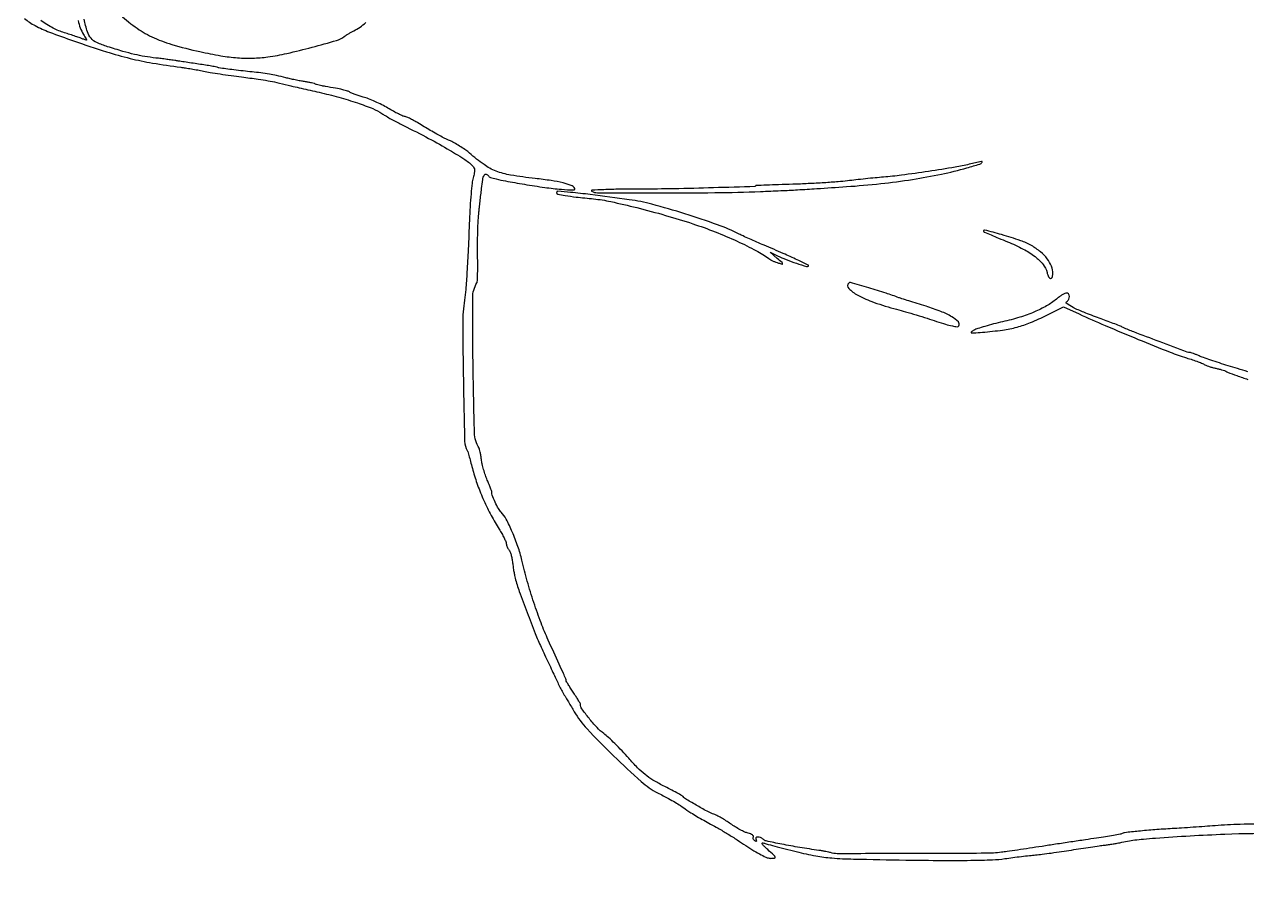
# Model space of a CAD drawing. Extents: x 3889 to 5842, y 228 to 1992.
# Drawn here: x 4025 to 4537, y 654 to 1010 of the extents above; entities that cross this region are included whole.
import ezdxf

# ---------------------------------------------------------------- set-up
doc = ezdxf.new("R2010")
doc.units = 0

msp = doc.modelspace()

# ---------------------------------------------------------------- linework, layer by layer
for points in [[(4064.394118, 1014.279275, 0.033388), (4071.339909, 1008.480883, 0.046679), (4078.291283, 1004.35582, 0.039502), (4086.730954, 1001.147165, 0.016617), (4098.5, 998.128037, 0.011836), (4107.27469, 996.402114, 0.023391), (4114.318375, 995.525843, 0.027464), (4120.608451, 995.386919, 0.025919), (4127, 995.929302, 0.021623), (4135.010042, 997.38458, 0.009372), (4145.528495, 999.977625, 0.00584), (4155.754698, 1002.831238, 0.09059), (4159, 1004.45732, -0.018956), (4159.749585, 1004.978182, -0.007979), (4160.79375, 1005.623269, -0.007881), (4161.932996, 1006.278111, -0.010176), (4163, 1006.841187, 0.067718), (4168.036341, 1010.290078, 0.021854)], [(4024.972989, 1012.005001, 0.046194), (4029.437979, 1009.039125, 0.032529), (4035.41266, 1006.306448, 0.008142), (4045.5, 1002.651113, 0.006074), (4059.317191, 998.084224, 0.016567), (4069.22817, 995.299203, 0.018627), (4078.626345, 993.359264, 0.009621), (4090.5, 991.600347, -0.007304), (4092.420256, 991.324973, -0.003259), (4094.940625, 990.909026, -0.003225), (4097.601764, 990.434319, -0.004364), (4100, 989.968846, 0.008959), (4102.819062, 989.448528, 0.002975), (4106.96875, 988.784604, 0.002961), (4111.576684, 988.103364, 0.003365), (4116, 987.506497, -0.002188), (4122.974745, 986.582052, -0.009495), (4127.098026, 985.937186, -0.012063), (4130.711821, 985.211201, -0.005179), (4135.5, 984.076248, 0.003096), (4137.623754, 983.563494, 0.000854), (4140.96875, 982.783796, 0.000863), (4144.760942, 981.913578, 0.000902), (4148.5, 981.069434, -0.012354), (4156.709571, 979.017347, -0.013823), (4164.502792, 976.629708, -0.0139), (4171.036156, 974.224565, -0.056121), (4174.77291, 972.218643, 0.016495), (4176.162279, 971.324575, 0.006162), (4178.167667, 970.159031, 0.006097), (4180.385808, 968.941583, 0.007348), (4182.5, 967.854106, -0.006116), (4193.264567, 962.350638, -0.010107), (4202.199704, 957.410496, -0.010875), (4209.106547, 953.204123, -0.049386), (4212.802289, 950.291387, -0.095947), (4213.373361, 949.48008, -0.093842), (4213.606034, 948.507801, -0.061632), (4213.507053, 947.19676, -0.019064), (4213.042301, 945.26914, 0.040269), (4212.599181, 943.016301, 0.006261), (4212.140039, 938.494685, 0.00694), (4211.73851, 933.136397, 0.005992), (4211.462477, 927.5, -0.001937), (4210.963639, 915.287844, -0.003943), (4210.458886, 905.697871, -0.00458), (4209.94935, 898.391903, -0.018984), (4209.434241, 894, 0.03934), (4208.683859, 884.155552, 0.003831), (4208.928226, 860.260143, 0.001637), (4209.466905, 834.809809, 0.126153), (4210.562576, 830.932667, -0.059867), (4210.751205, 830.494849, -0.001331), (4211.397468, 828.28532, -0.002996), (4212.132537, 825.688984, -0.002019), (4212.941821, 822.7171, 0.021398), (4214.906104, 816.469434, 0.017835), (4217.507603, 810.013772, 0.017766), (4220.575907, 803.730503, 0.020683), (4223.942421, 798, -0.013202), (4225.058604, 796.163488, -0.015544), (4226.013898, 794.366562, -0.014515), (4226.724006, 792.812126, -0.087427), (4226.921396, 791.95, 0.053123), (4227.02722, 791.280709, 0.036006), (4227.281186, 790.551037, 0.036249), (4227.633284, 789.873709, 0.058452), (4228.035831, 789.364169, -0.106513), (4228.468369, 788.694037, -0.021347), (4228.9158, 787.335951, -0.021671), (4229.307426, 785.680044, -0.018737), (4229.576897, 783.914169, 0.006401), (4229.810974, 782.077497, 0.006018), (4230.096405, 780.209162, 0.005998), (4230.389246, 778.558989, 0.020632), (4230.635958, 777.5, 0.017851), (4232.391585, 771.939791, 0.004641), (4235.615018, 763.131622, 0.004787), (4239.031949, 754.313534, 0.015114), (4241.555067, 748.5, -0.000356), (4243.001971, 745.418504, -0.000249), (4244.629867, 741.940625, -0.000251), (4246.18742, 738.604354, -0.000521), (4247.398385, 736, 0.004389), (4248.466939, 733.747657, 0.004469), (4249.568513, 731.528125, 0.004347), (4250.559793, 729.616231, 0.018422), (4251.204633, 728.5, -0.003809), (4251.876233, 727.41212, -0.000943), (4252.959959, 725.61875, -0.000965), (4254.192789, 723.560937, -0.000967), (4255.416692, 721.5, 0.055046), (4260.792063, 714.33936, 0.011201), (4271.922357, 703.005147, 0.010703), (4283.517649, 692.18853, 0.063494), (4290.335019, 687.5, -0.002573), (4294.981413, 685.076459, -0.011248), (4297.688642, 683.567768, -0.015192), (4299.920893, 682.164233, -0.007772), (4302.638366, 680.276168, 0.017255), (4304.280614, 679.180732, 0.005335), (4306.825393, 677.64464, 0.005329), (4309.70966, 675.986501, 0.005834), (4312.543271, 674.440603, -0.010247), (4315.71783, 672.672168, -0.005037), (4319.686949, 670.299327, -0.004995), (4323.761368, 667.751204, -0.007247), (4327.301961, 665.414435, 0.012547), (4330.721724, 663.209088, 0.019395), (4333.791668, 661.496356, 0.020464), (4336.336739, 660.331651, 0.101376), (4337.87631, 660.041627, 0.030362), (4339.404334, 660.158855, 0.48121), (4339.636108, 660.548583, 0.116079), (4339.157617, 661.260737, 0.003486), (4336.5, 663.692691, -0.012009), (4335.012142, 665.101555, -0.045769), (4334.192133, 666.080714, -0.291226), (4334.17723, 666.463426, -0.361958), (4334.5, 666.580649, 0.02021), (4335.823684, 666.162765, 0.001545), (4339.4375, 665.192544, 0.002121), (4343.758086, 664.066463, 0.001615), (4348.5, 662.868327, 0.01445), (4356.673211, 661.080393, 0.027448), (4363.347282, 660.197089, 0.013846), (4372.488443, 659.748701, 0.001383), (4394.378203, 659.342447, 0.002433), (4409.662152, 659.175455, 0.004989), (4421.640156, 659.2224, 0.005632), (4430.727381, 659.451098, 0.027114), (4435.878203, 659.919251, -0.00333), (4439.183445, 660.378952, -0.002523), (4442.815305, 660.84081, -0.002551), (4446.228769, 661.239738, -0.005938), (4448.790919, 661.495162, 0.008789), (4451.47846, 661.778569, 0.002975), (4455.379673, 662.283014, 0.002958), (4459.685763, 662.891839, 0.003394), (4463.790919, 663.525542, -0.001579), (4467.812208, 664.161249, -0.001546), (4471.866085, 664.776163, -0.001521), (4475.426946, 665.29397, -0.00584), (4477.646817, 665.583473, 0.005378), (4479.406963, 665.811367, 0.004522), (4481.266755, 666.089704, 0.004564), (4482.960352, 666.374723, 0.012566), (4484.146817, 666.616453, -0.011109), (4487.329486, 667.274554, -0.013072), (4490.370536, 667.751423, -0.010317), (4493.962814, 668.143699, -0.003895), (4499, 668.54929, -0.007789), (4528.119674, 670.210327, -0.014462), (4551.778734, 670.505611, -0.017496)], [(4047.548181, 1011.113093, 0.110899), (4049.740724, 1005.272953, -0.003598), (4050.899985, 1003.475617, -0.175766), (4050.990602, 1003.065909, -0.477522), (4050.767669, 1002.929386, -0.011918), (4049.497288, 1003.415352, 0.013317), (4048.370948, 1003.842608, 0.002801), (4046.378879, 1004.525667, 0.002934), (4044.058435, 1005.291691, 0.002777), (4041.686131, 1006.044899, -0.047034), (4037.042633, 1007.985629, -0.026087), (4031.777876, 1011.156108, -0.023608)], [(4548.266377, 674.431856, 0.006121), (4534.462659, 674.26738, 0.013742), (4524, 673.726612, -0.001615), (4519.749536, 673.403412, -0.001036), (4514.813728, 673.054404, -0.001041), (4509.979151, 672.732726, -0.00195), (4506.068011, 672.49598, 0.004743), (4498.714142, 672.009597, 0.006102), (4491.965251, 671.415963, 0.002967), (4486.119657, 670.794754, 0.104183), (4484.822109, 670.365593, -0.086636), (4484.289095, 670.168488, -0.001755), (4481.458104, 669.659626, -0.004091), (4478.135162, 669.102359, -0.002732), (4474.322109, 668.516272, 0.000417), (4469.638609, 667.818576, 0.000194), (4463.566495, 666.906438, 0.000192), (4457.194753, 665.944256, 0.000269), (4451.5, 665.078933, -0.000728), (4446.229598, 664.283039, -0.000811), (4441.14375, 663.531018, -0.000747), (4436.806084, 662.903437, -0.004273), (4434.5, 662.593393, -0.02998), (4427.847331, 662.159308, -0.00075), (4397.487073, 662.046539, -0.000303), (4365.565206, 661.995242, -0.081101), (4362.856119, 662.434789, 0.026308), (4362.111442, 662.640958, 0.006506), (4360.870235, 662.898353, 0.006638), (4359.439433, 663.156042, 0.006606), (4358, 663.376102, -0.006544), (4349.935908, 664.607909, -0.007965), (4342.420548, 665.98011, -0.003705), (4335.851997, 667.338561, -0.144506), (4334.556372, 668.043628, 0.097692), (4333.463476, 668.776385, 0.11619), (4332.241193, 668.979315, 0.24786), (4331.587655, 668.576155, 0.278293), (4331.595492, 667.845492, -0.028948), (4331.845132, 667.383813, -0.323892), (4331.808164, 667.19018, -0.309012), (4331.608429, 667.158708, -0.02762), (4331.138197, 667.41459, -0.075432), (4330.732812, 667.758929, -0.088996), (4330.474985, 668.190478, -0.100713), (4330.402285, 668.640211, -0.128981), (4330.524586, 669.039781, 0.29028), (4330.520058, 669.435061, 0.095941), (4330.09829, 669.871956, 0.060903), (4329.320844, 670.286696, 0.033611), (4328.290898, 670.606659, -0.047801), (4326.909569, 671.079091, -0.015576), (4324.972655, 672.02963, -0.015364), (4322.874493, 673.225654, -0.01673), (4320.913885, 674.516573, 0.011875), (4318.985002, 675.813619, 0.011604), (4316.98197, 677.028028, 0.011567), (4315.175463, 678.011853, 0.042081), (4313.968718, 678.509929, -0.046882), (4311.639934, 679.497344, -0.00653), (4307.056188, 682.047975, -0.005192), (4302.471788, 684.741616, -0.073008), (4301, 685.94984, 0.081743), (4300.580347, 686.282314, 0.001871), (4298.343591, 687.513391, 0.004134), (4295.699899, 688.927337, 0.002783), (4292.659032, 690.5, -0.01844), (4288.395304, 692.877145, -0.031927), (4285.069405, 695.198278, -0.030046), (4281.93406, 698.022377, -0.014318), (4278.236899, 702, 0.008927), (4275.434742, 705.080657, 0.008309), (4272.457689, 708.13512, 0.008318), (4269.721605, 710.761681, 0.027666), (4267.804629, 712.3536, -0.045236), (4264.976434, 714.875019, -0.018643), (4261.608242, 718.754352, -0.013259), (4258.586152, 722.719911, -0.157451), (4258, 724.535151, 0.127387), (4257.887331, 724.970205, 0.0058), (4257.11875, 726.317493, 0.009368), (4256.149361, 727.903035, 0.006547), (4255, 729.655107, -0.004908), (4253.850422, 731.395051, -0.007293), (4252.88125, 732.942764, -0.003644), (4252.091761, 734.267071, -0.133357), (4252, 734.604996, 0.101155), (4251.873037, 735.226141, 0.003415), (4250.871166, 737.530746, 0.002793), (4249.091558, 741.489219, 0.000244), (4244.517703, 751.5, -0.016615), (4241.495396, 758.732294, -0.010944), (4238.482063, 767.231424, -0.010622), (4235.72181, 776.231397, -0.011931), (4233.459594, 785, 0.025651), (4231.816874, 790.714568, 0.01925), (4229.451572, 796.818276, 0.018381), (4226.889641, 802.190912, 0.07335), (4224.751513, 805.134828, -0.069075), (4223.673773, 806.59249, -0.015344), (4222.271452, 809.366595, -0.012046), (4221.02144, 812.217137, -0.132525), (4220.866425, 813.444238, 0.119482), (4220.829769, 813.80964, 0.004125), (4220.340234, 815.167275, 0.007509), (4219.720622, 816.767932, 0.005152), (4218.971878, 818.565607, -0.018525), (4218.181135, 820.617016, -0.012811), (4217.43345, 822.989922, -0.012937), (4216.831602, 825.31059, -0.025728), (4216.498364, 827.179686, 0.00813), (4216.271693, 828.773758, 0.01034), (4216.008337, 830.236046, 0.008516), (4215.742982, 831.44596, 0.080333), (4215.539945, 831.935367, -0.131869), (4213.615605, 838.352329, -0.003934), (4213.01458, 866.621492, -0.003801), (4212.8505, 894.970921, -0.138255), (4214.612709, 901.178995, 0.124795), (4214.776698, 901.703464, 0.00394), (4214.882323, 903.955955, 0.007434), (4214.946875, 906.632953, 0.005062), (4214.944186, 909.678995, -0.002932), (4214.906254, 917.056551, -0.005975), (4214.979684, 922.850447, -0.007512), (4215.161812, 927.441752, -0.015763), (4215.469279, 931, 0.001547), (4215.672874, 932.768374, 0.000544), (4215.95449, 935.307812, 0.00054), (4216.25807, 938.10054, 0.000633), (4216.539793, 940.75, -0.015286), (4217.047091, 944.478235, -0.081633), (4217.707867, 946.41549, -0.339406), (4218.514591, 946.780372, -0.199478), (4219.420174, 946.129162, 0.174738), (4220.307062, 945.424731, 0.022989), (4222.65516, 944.751343, 0.01392), (4226.647642, 943.919231, 0.002227), (4234.5, 942.545544, 0.007483), (4243.098789, 941.212813, 0.014481), (4250.015124, 940.450043, 0.011365), (4255.202803, 940.148026, 0.599359), (4255.60195, 940.835041, 0.165887), (4254.152056, 942.027898, 0.02895), (4250.722844, 943.095362, 0.023643), (4245.790005, 944.077937, 0.009615), (4239, 944.966403, -0.013026), (4228.749482, 946.378846, -0.05166), (4222.624113, 948.049118, -0.062914), (4217.588177, 950.7683, -0.025792), (4211.5, 955.61484, 0.02749), (4209.997968, 956.802236, 0.012457), (4207.9125, 958.195733, 0.012291), (4205.633925, 959.560237, 0.016465), (4203.5, 960.676776, -0.003856), (4200.104235, 962.345884, -0.010703), (4197.752296, 963.588213, -0.007703), (4195.070044, 965.133865, -0.00125), (4189.912453, 968.230236, 0.009711), (4188.075884, 969.290967, 0.012629), (4186.35208, 970.186382, 0.010314), (4184.889337, 970.86289, 0.103509), (4184.234123, 971, -0.107868), (4183.549044, 971.149536, -0.007466), (4181.753643, 972.005199, -0.010347), (4179.631095, 973.111208, -0.007585), (4177.321671, 974.421954, 0.015028), (4174.76342, 975.823998, 0.011499), (4171.888241, 977.206816, 0.011659), (4169.134315, 978.377583, 0.026774), (4167, 979.097037, -0.00812), (4165.203773, 979.628817, -0.009669), (4163.528125, 980.190459, -0.008602), (4162.137056, 980.713984, -0.060042), (4161.5, 981.05961, 0.079561), (4160.408537, 981.597995, 0.016733), (4158.349175, 982.159075, 0.012954), (4155.384816, 982.780457, 0.004506), (4151.084156, 983.526257, -0.008509), (4149.723695, 983.773417, -0.010397), (4148.460961, 984.052508, -0.009035), (4147.413363, 984.327142, -0.069893), (4146.950847, 984.530379, 0.075497), (4146.474292, 984.733474, 0.008178), (4145.308296, 985.013628, 0.009884), (4143.899861, 985.298659, 0.007818), (4142.36669, 985.552811, -0.008681), (4140.597782, 985.849179, -0.004893), (4138.461985, 986.266916, -0.004882), (4136.314375, 986.730728, -0.007971), (4134.503897, 987.170725, 0.007234), (4130.618485, 988.121057, 0.016506), (4127.656064, 988.698179, 0.010795), (4123.998212, 989.205469, 0.001655), (4116.697437, 990.033293, -0.002548), (4112.776214, 990.485011, -0.003903), (4109.383211, 990.920308, -0.001398), (4106.467429, 991.325852, -0.103512), (4106.019367, 991.48803, 0.092938), (4105.586905, 991.654887, 0.002173), (4103.431917, 992.043776, 0.00474), (4100.892224, 992.465919, 0.003189), (4097.984338, 992.901997, -0.000865), (4094.935628, 993.344715, -0.000933), (4091.964149, 993.787134, -0.000879), (4089.415656, 994.17602, -0.004479), (4088, 994.407591, 0.00803), (4086.678954, 994.614065, 0.00228), (4084.61875, 994.892682, 0.002296), (4082.289058, 995.186055, 0.002429), (4080, 995.452361, -0.01388), (4075.418389, 996.092026, -0.016103), (4071.10278, 996.960923, -0.013321), (4066.235779, 998.242768, -0.005801), (4059.841013, 1000.191299, -0.027745), (4055.264926, 1001.928645, -0.111464), (4052.880528, 1003.705177, -0.101432), (4051.373676, 1006.422776, -0.020913), (4049.946401, 1011.739169, -0.045147)], [(4537.765625, 863.944491, 0.002571), (4533.420902, 865.323026, 0.003534), (4529.5, 866.514592, -0.004363), (4525.823274, 867.638613, -0.00455), (4522.218106, 868.811425, -0.004381), (4519.120797, 869.880569, -0.01989), (4517.348871, 870.59018, 0.006969), (4516.095448, 871.130124, 0.009155), (4514.935966, 871.585865, 0.007042), (4513.958263, 871.93404, 0.082191), (4513.559716, 872, -0.089549), (4512.347307, 872.218894, -0.00044), (4500.622601, 876.606985, -0.001669), (4489.907185, 880.668963, -0.017104), (4485.539461, 882.515012, 0.012298), (4483.914446, 883.220319, 0.003429), (4481.336592, 884.244099, 0.003458), (4478.402896, 885.362666, 0.003627), (4475.5, 886.422627, -0.008787), (4468.967893, 888.884443, -0.023955), (4464.470511, 890.924711, -0.035577), (4461.83475, 892.522323, -0.537242), (4461.862642, 893.415108, 0.138393), (4462.692674, 894.32017, 0.125369), (4462.967359, 895.561888, 0.161891), (4462.595514, 896.572005, 0.235683), (4461.75, 896.964037, 0.10746), (4461.084284, 896.799105, 0.020664), (4459.985937, 896.201522, 0.021142), (4458.740233, 895.382021, 0.018105), (4457.5, 894.418744, -0.044633), (4453.402934, 891.571271, -0.029673), (4448.270068, 889.035676, -0.025974), (4442.130594, 886.811516, -0.01788), (4434.977445, 884.909589, 0.007222), (4431.165644, 883.982581, 0.008257), (4427.549625, 882.983679, 0.007572), (4424.513787, 882.040658, 0.045678), (4423, 881.387004, 0.029049), (4421.78121, 880.627983, 0.643201), (4421.839794, 880.319099, 0.078424), (4422.797065, 880.238817, 0.002777), (4426.5, 880.529768, 0.012651), (4434.934305, 881.455047, 0.03132), (4441.029516, 882.672775, 0.033705), (4446.658581, 884.583224, 0.016865), (4453.5, 887.706793), (4460.5, 891.192636), (4467, 888.196826, 0.007265), (4477.900569, 883.363592, 0.003614), (4491.843518, 877.541005, 0.002982), (4505.202283, 872.168214, 0.019662), (4512, 869.785665, -0.006135), (4514.562399, 868.964673, -0.008007), (4516.884375, 868.147615, -0.006162), (4518.801695, 867.411256, -0.070951), (4519.5, 867.010807, 0.069648), (4520.101928, 866.663549, 0.014967), (4521.234375, 866.244691, 0.015355), (4522.586727, 865.835785, 0.014114), (4524, 865.497876, -0.009672), (4525.413295, 865.173205, -0.010706), (4526.765625, 864.803936, -0.01014), (4527.904051, 864.441458, -0.052995), (4528.5, 864.164945, 0.047176), (4529.267837, 863.797785, 0.001024), (4533.171875, 862.373995, 0.002336), (4537.754381, 860.737566, 0.001574)]]:
    msp.add_lwpolyline(points, format="xyb")
for points in [[(4421, 950.92054, -0.020352), (4415.056452, 949.689654, -0.003693), (4403.928047, 947.937975, -0.004117), (4392.607138, 946.33676, -0.013053), (4385, 945.526068, 0.003605), (4381.585858, 945.227339, 0.002109), (4377.5, 944.822738, 0.002108), (4373.414345, 944.383333, 0.003579), (4370, 943.976793, -0.012083), (4366.090546, 943.578598, -0.003672), (4360.15, 943.162105, -0.003675), (4353.484326, 942.793109, -0.004001), (4347, 942.533925, 0.000389), (4341.05652, 942.339352, 0.000648), (4336.053125, 942.165164, 0.000017), (4331.526383, 942.001539, 0.40366), (4331.5, 941.974184, -0.405051), (4331.125708, 941.587957, -0.000232), (4313.7535, 941.050629, -0.002836), (4297.245188, 940.641408, -0.004706), (4283.319571, 940.506344, 0.003244), (4274.471833, 940.446402, 0.007281), (4267.758327, 940.259542, 0.004951), (4262.776201, 939.998782, 0.748279), (4262.692593, 939.631463, 0.127043), (4265.161, 938.982549, 0.000672), (4290.284943, 938.907305, 0.003392), (4314.364887, 939.030868, 0.006678), (4333.5, 939.514509, 0.001602), (4342.012403, 939.870779, 0.002865), (4349.005264, 940.226063, 0.002256), (4357.024488, 940.715892, 0.000639), (4369.5, 941.550454, 0.009686), (4383.857396, 942.80916, 0.011972), (4397.170372, 944.559958, 0.013), (4409.280211, 946.772368, 0.01798), (4420, 949.425903, 0.004379), (4425.394522, 951.02028, 0.172946), (4426.377145, 951.749803, 0.678446), (4426.108288, 952.140632, 0.005227)], [(4248, 939.033674, 0.352505), (4248.473239, 938.445833, 0.012016), (4251.585515, 937.843581, 0.013516), (4256.208043, 937.191761, 0.003738), (4263.5, 936.418998, -0.028423), (4270.733598, 935.289204, -0.008466), (4281.625561, 932.753885, -0.008531), (4293.676732, 929.513258, -0.009652), (4305.120807, 925.985004, -0.014198), (4314.459976, 922.610225, -0.013689), (4323.70864, 918.67237, -0.014085), (4331.739139, 914.712938, -0.040052), (4337, 911.368281, 0.037147), (4337.751435, 910.884404, 0.017067), (4338.79375, 910.363165, 0.016795), (4339.932996, 909.886873, 0.022285), (4341, 909.535834, 0.00875), (4342.588733, 909.120372, 0.566887), (4342.753033, 909.28724, 0.148105), (4342.509775, 909.685914, 0.002349), (4340.5, 911.463484), (4337.5, 914.09186), (4340.672216, 912.560473, 0.019584), (4344.218473, 911.016676, 0.011795), (4348.5315, 909.452863, 0.004325), (4352.829216, 908.049611, 0.280084), (4353.56156, 908.228227, 0.515512), (4353.48637, 908.675466, 0.00283), (4348.907924, 910.868015, 0.007276), (4343.014006, 913.54546, 0.003044), (4335, 916.988279, -0.002482), (4331.911001, 918.311204, -0.002473), (4328.831504, 919.666337, -0.002421), (4326.15245, 920.876693, -0.009719), (4324.532781, 921.656321, 0.030852), (4315.460636, 925.560264, 0.010383), (4301.797397, 930.147614, 0.010325), (4287.991738, 934.154944, 0.03215), (4278.5, 936.055084, 0.001215), (4262.142177, 938.208118, 0.007772), (4253.834342, 939.150029, 0.006663), (4248.598222, 939.59103, 0.435076)], [(4427.083333, 922.654274, 0.0725), (4427.432693, 922.441102, 0.000706), (4430.157795, 921.28345, 0.00232), (4433.306826, 919.968154, 0.001499), (4436.964478, 918.473129, -0.023669), (4443.6146, 915.404324, -0.045244), (4448.56253, 912.232125, -0.058607), (4451.889815, 908.956257, -0.107967), (4453.571802, 905.569939, 0.049262), (4454.227324, 903.742131, 0.233333), (4455.074544, 903.071554, 0.389235), (4455.764665, 903.477123, 0.074412), (4456, 905.04966, 0.094266), (4455.40526, 908.176212, 0.068385), (4453.663544, 911.27172, 0.058534), (4450.846008, 914.200731, 0.040419), (4447.063347, 916.828019, 0.049173), (4442.529911, 918.896205, 0.011501), (4434.558051, 921.421156, 0.011716), (4427.418496, 923.322764, 0.794638)], [(4370.472243, 901.138909, 0.414109), (4370.471846, 898.90377, 0.07131), (4374.229311, 896.086415, 0.041693), (4381.093905, 893.040146, 0.0187), (4390.539908, 890.149955, -0.005643), (4394.244046, 889.121549, -0.003069), (4398.771865, 887.779064, -0.003057), (4403.360784, 886.357078, -0.00484), (4407.273507, 885.07656, 0.008964), (4411.073727, 883.867466, 0.022387), (4413.899255, 883.159992, 0.023737), (4415.932697, 882.846196, 0.28833), (4416.610209, 883.178322, 0.349712), (4416.408334, 884.862994, 0.059991), (4413.67645, 886.978232, 0.041131), (4409.072878, 889.240777, 0.019728), (4402.85091, 891.407748, -0.001293), (4399.123896, 892.55361, -0.001601), (4395.65933, 893.64077, -0.00131), (4392.754724, 894.570827, -0.011932), (4391.5, 895.009548, 0.013286), (4386.087099, 896.885774, 0.005865), (4378.842569, 899.09, 0.001128), (4371.148634, 901.313884, 0.272596)]]:
    msp.add_lwpolyline(points, format="xyb", close=True)

doc.saveas('drawing.dxf')
